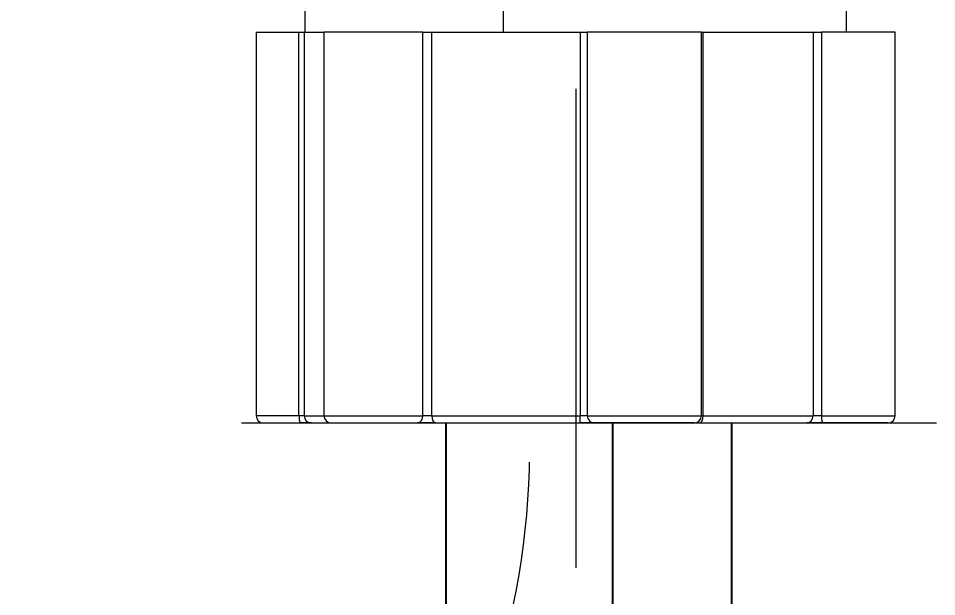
# Model space of a CAD drawing. Header units: millimetres. Extents: x 15183 to 15777, y -3358 to -2518.
# Drawn here: x 15638.9 to 15702.3, y -3117.9 to -3077.9 of the extents above; entities that cross this region are included whole.
import ezdxf

# ---------------------------------------------------------------- set-up
doc = ezdxf.new("R2010")
doc.units = ezdxf.units.MM
doc.linetypes.add('CENTERX2', pattern=[101.6, 63.5, -12.7, 12.7, -12.7])
doc.layers.add('CENTER', color=1, linetype='CENTERX2', lineweight=15)
doc.layers.add('DIM_', color=5, linetype='Continuous', lineweight=9)
doc.styles.get("Standard").update_dxf_attribs({"font": 'arial.ttf'})
doc.dimstyles.new('사본(2) STANDARD', dxfattribs={"dimscale": 0, "dimtxt": 4, "dimasz": 4, "dimexe": 1.25, "dimexo": 0.625, "dimgap": 1.5, "dimtad": 3, "dimtih": 1, "dimtoh": 1, "dimdec": 1, "dimzin": 9, "dimdsep": 46, "dimtxsty": 'Standard', "dimcen": 2.5, "dimclrd": 5, "dimclre": 5, "dimclrt": 5, "dimadec": 0, "dimazin": 0, "dimtfac": 1, "dimtdec": 1, "dimtmove": 0, "dimatfit": 3, "dimfxl": 1.25, "dimtfill": 1, "dimtolj": 1, "dimtzin": 0, "dimarcsym": 0})

# ---------------------------------------------------------------- blocks, each defined once
blk = doc.blocks.new('*D3')
at = {"layer": 'Defpoints', "color": 0, "transparency": 16777216}
for p in [(15499.23, -2698.977, 0), (15677.36, -2727.19, 0), (15544.69, -2774.914), (15389.532, -3036.59, 0), (15677.36, -3115.614, 0)]:
    blk.add_point(p, dxfattribs=at)
at = {"layer": 'DIM_', "color": 5, "lineweight": -2, "transparency": 16777216}
for start, end in [(252.718322, 260.183538), (261.814624, 269.281678)]:
    blk.add_arc((15677.36, -2150.747), 638.111, start, end, dxfattribs=at)
at = {"layer": 'DIM_', "color": 5, "transparency": 16777216}
for points in [[(15487.393, -2761.322), (15488.201, -2758.78), (15480.173, -2757.627)], [(15669.369, -2787.475), (15669.352, -2790.141), (15677.36, -2788.858)]]:
    blk.add_solid(points, dxfattribs=at)
at = {"layer": 'DIM_', "color": 5, "transparency": 16777216, "insert": (15577.538, -2781.002), "char_height": 8, "attachment_point": 5, "bg_fill": 3, "box_fill_scale": 1.1, "bg_fill_color": 256, "bg_fill_true_color": 13158600, "bg_fill_transparency": 0}
blk.add_mtext('\\A1;18°', dxfattribs=at)

msp = doc.modelspace()

# ---------------------------------------------------------------- linework, layer by layer
at = {"linetype": 'Continuous', "lineweight": 18}
for p, q in [((15658.66, -3064.89, 0), (15658.66, -3078.89, 0)), ((15696.06, -3078.89, 0), (15696.06, -3064.89, 0)), ((15655.296, -3078.89, 0), (15658.253, -3078.89, 0)), ((15655.296, -3078.89, 0), (15655.296, -3105.39, 0)), ((15658.253, -3078.89, 0), (15658.61, -3078.89, 0)), ((15658.61, -3078.89, 0), (15659.978, -3078.89, 0)), ((15658.61, -3078.89, 0), (15658.61, -3105.39, 0)), ((15666.801, -3078.89, 0), (15659.978, -3078.89, 0)), ((15659.978, -3078.89, 0), (15659.978, -3105.39, 0)), ((15666.801, -3078.89, 0), (15667.419, -3078.89, 0)), ((15667.419, -3078.89, 0), (15677.669, -3078.89, 0)), ((15677.669, -3078.89, 0), (15678.163, -3078.89, 0)), ((15686.043, -3078.89, 0), (15678.163, -3078.89, 0)), ((15686.043, -3078.89, 0), (15686.158, -3078.89, 0)), ((15686.043, -3105.39, 0), (15686.043, -3078.89, 0)), ((15686.158, -3078.89, 0), (15693.751, -3078.89, 0)), ((15693.751, -3078.89, 0), (15694.325, -3078.89, 0)), ((15699.425, -3078.89, 0), (15694.325, -3078.89, 0)), ((15699.425, -3105.39, 0), (15699.425, -3078.89, 0)), ((15655.796, -3105.89, 0), (15658.383, -3105.89, 0)), ((15659.11, -3105.89, 0), (15658.383, -3105.89, 0)), ((15659.11, -3105.89, 0), (15660.478, -3105.89, 0)), ((15660.478, -3105.89, 0), (15666.448, -3105.89, 0)), ((15667.684, -3105.89, 0), (15666.448, -3105.89, 0)), ((15667.684, -3105.89, 0), (15677.661, -3105.89, 0)), ((15678.648, -3105.89, 0), (15677.661, -3105.89, 0)), ((15685.543, -3105.89, 0), (15678.648, -3105.89, 0)), ((15685.543, -3105.89, 0), (15685.923, -3105.89, 0)), ((15685.923, -3105.89, 0), (15693.314, -3105.89, 0)), ((15694.463, -3105.89, 0), (15693.314, -3105.89, 0)), ((15698.925, -3105.89, 0), (15694.463, -3105.89, 0))]:
    msp.add_line(p, q, dxfattribs=at)
at = {"linetype": 'Continuous', "lineweight": 13}
for p, q in [((15672.351, -3064.89, 0), (15672.351, -3078.89, 0)), ((15658.253, -3105.39, 0), (15658.253, -3078.89, 0)), ((15666.801, -3105.39, 0), (15666.801, -3078.89, 0)), ((15667.419, -3105.39, 0), (15667.419, -3078.89, 0)), ((15677.669, -3078.89, 0), (15677.669, -3105.39, 0)), ((15678.163, -3078.89, 0), (15678.163, -3105.39, 0)), ((15686.158, -3105.39, 0), (15686.158, -3078.89, 0)), ((15693.751, -3078.89, 0), (15693.751, -3105.39, 0)), ((15694.325, -3078.89, 0), (15694.325, -3105.39, 0)), ((15658.253, -3105.39, 0), (15655.296, -3105.39, 0)), ((15658.61, -3105.39, 0), (15658.253, -3105.39, 0)), ((15658.61, -3105.39, 0), (15659.978, -3105.39, 0)), ((15659.978, -3105.39, 0), (15666.801, -3105.39, 0)), ((15667.419, -3105.39, 0), (15666.801, -3105.39, 0)), ((15667.419, -3105.39, 0), (15677.669, -3105.39, 0)), ((15678.163, -3105.39, 0), (15677.669, -3105.39, 0)), ((15678.163, -3105.39, 0), (15686.043, -3105.39, 0)), ((15686.158, -3105.39, 0), (15686.043, -3105.39, 0)), ((15686.158, -3105.39, 0), (15693.751, -3105.39, 0)), ((15694.325, -3105.39, 0), (15693.751, -3105.39, 0)), ((15694.325, -3105.39, 0), (15699.425, -3105.39, 0))]:
    msp.add_line(p, q, dxfattribs=at)
for p, q in [((15679.917, -3163.536, 0), (15679.917, -3105.89, 0)), ((15688.154, -3128.19, 0), (15688.154, -3105.89, 0))]:
    msp.add_line(p, q)
at = {"linetype": 'Continuous', "lineweight": 18}
for centre, start, end in [((15655.796, -3105.39, 0), 180, 270), ((15659.11, -3105.39, 0), 180, 270), ((15660.478, -3105.39, 0), 180, 270), ((15685.543, -3105.39, 0), 270, 0), ((15698.925, -3105.39, 0), 270, 0)]:
    msp.add_arc(centre, 0.5, start, end, dxfattribs=at)
at = {"linetype": 'Continuous', "lineweight": 13}
for centre, major_axis, ratio, start_param, end_param in [((15658.383, -3105.39, 0), (0, 0.5), 0.260719, 1.570796, 3.141593), ((15666.448, -3105.39, 0), (0, 0.5), 0.705714, 3.141593, 4.712389), ((15667.684, -3105.39, 0), (0, -0.5), 0.530195, 4.712389, 6.283185), ((15677.661, -3105.39, 0), (0, 0.5), 0.016481, 3.141593, 4.712389), ((15678.648, -3105.39, 0), (0, -0.5), 0.970133, 4.712389, 6.283185), ((15685.923, -3105.39, 0), (0, -0.5), 0.469184, 0, 1.570796), ((15693.314, -3105.39, 0), (0, 0.5), 0.874148, 3.141593, 4.712389), ((15694.463, -3105.39, 0), (0, -0.5), 0.274993, 4.712389, 6.283185)]:
    msp.add_ellipse(centre, major_axis=major_axis, ratio=ratio, start_param=start_param, end_param=end_param, dxfattribs=at)
at = {"layer": 'CENTER', "ltscale": 0.5}
msp.add_line((15677.36, -2727.19, 0), (15677.36, -3115.614, 0), dxfattribs=at)

# ---------------------------------------------------------------- next in the draw order: dimensions: what is measured, and where the dimension line sits
at = {"layer": 'DIM_'}
dim = msp.add_angular_dim_2l(base=(15544.69, -2774.914), line1=((15677.36, -2727.19, 0), (15677.36, -3115.614, 0)), line2=((15499.23, -2698.977, 0), (15389.532, -3036.59, 0)), dimstyle='사본(2) STANDARD', override={"dimscale": 1, "dimtxt": 8, "dimasz": 8, "dimtad": 0}, dxfattribs=at)
dim.commit()
dim.dimension.update_dxf_attribs({"geometry": '*D3', "text_midpoint": (15577.538, -2781.002)})

# ---------------------------------------------------------------- next in the draw order: linework, layer by layer
at = {"linetype": 'Continuous', "lineweight": 18}
msp.add_line((15654.286, -3105.89, 0), (15702.286, -3105.89, 0), dxfattribs=at)
msp.add_line((15668.417, -3163.536, 0), (15668.417, -3105.89, 0))
at = {"layer": 'CENTER'}
msp.add_line((15677.36, -3105.89, 0), (15677.36, -3115.89, 0), dxfattribs=at)
msp.add_arc((15620.256, -3107.492, 0), 53.934, 291.36183, 1.70215, dxfattribs=at)

doc.saveas('drawing.dxf')
